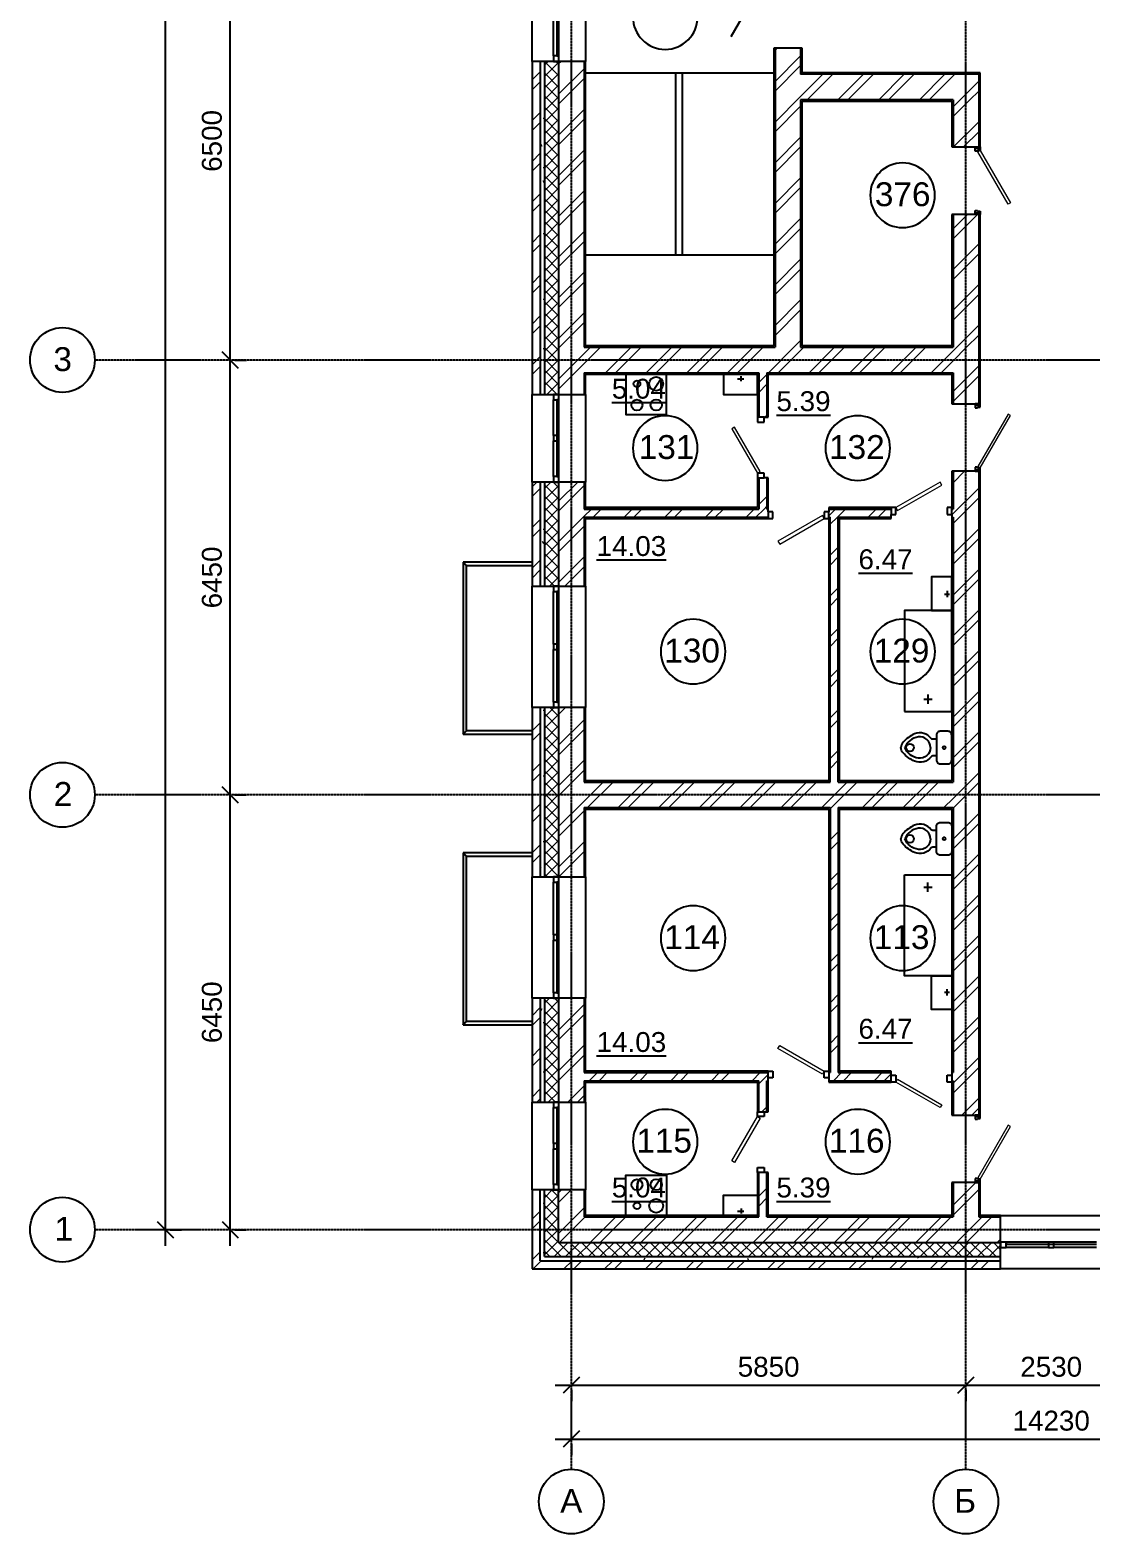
# Model space of a CAD drawing. Header units: millimetres. Extents: x -3463 to 813393, y -106315 to 159215.
# Drawn here: x 174326 to 190056, y -1511 to 20796 of the extents above; entities that cross this region are included whole.
import ezdxf

# ---------------------------------------------------------------- set-up
doc = ezdxf.new("R2010")
doc.units = ezdxf.units.MM
doc.linetypes.add('Линия сетки', pattern=[22.225, 12.7, -3.175, 3.175, -3.175])
doc.layers.add('AXIS_', color=252, linetype='Continuous')
doc.layers.add('PLANS_', color=252, linetype='Continuous')
doc.styles.add('arial', font='arial.ttf')
doc.styles.add('Arial_1', font='arial.ttf', dxfattribs={"height": 295.05988})

# ---------------------------------------------------------------- blocks, each defined once
blk = doc.blocks.new('_Oblique')
at = {"color": 0, "linetype": 'ByBlock', "lineweight": -2}
blk.add_line((-0.5, -0.5), (0.5, 0.5), dxfattribs=at)
blk = doc.blocks.new('A$Cd9ce3b92')
at = {"layer": 'AXIS_', "linetype": 'Линия сетки'}
for p, q in [((-6829, -44949), (-6829, 40039)), ((-979, -44949), (-979, 40039)), ((14647, -28496), (-13895, -28496)), ((14647, -34946), (-13895, -34946)), ((14647, -41396), (-13895, -41396))]:
    blk.add_line(p, q, dxfattribs=at)
at = {"layer": 'AXIS_'}
for p, q in [((-12848, -41636), (-12848, 38784)), ((-11888, -28736), (-11888, -21756)), ((-11888, -35186), (-11888, -28256)), ((-11817, -28496), (-11648, -28496)), ((-11817, -28496), (-11648, -28496)), ((-11888, -41636), (-11888, -34706)), ((-11817, -34946), (-11648, -34946)), ((-11817, -34946), (-11648, -34946)), ((-12777, -41396), (-12608, -41396)), ((-11817, -41396), (-11648, -41396)), ((-7069, -43702), (-739, -43702)), ((-1219, -43702), (1791, -43702)), ((-6829, -43772), (-6829, -43942)), ((-979, -43772), (-979, -43942)), ((-979, -43772), (-979, -43942)), ((-7069, -44502), (7641, -44502)), ((-6829, -44572), (-6829, -44742))]:
    blk.add_line(p, q, dxfattribs=at)
for centre in [(-14375, -28496), (-14375, -34946), (-14375, -41396), (-6829, -45429), (-979, -45429)]:
    blk.add_circle(centre, 480, dxfattribs=at)
at = {"layer": 'PLANS_'}
for p, q in [((-7409, -24066), (-7409, -22566)), ((-7044, -22646), (-7044, -23986)), ((-7014, -23986), (-7014, -22646)), ((-6619, -22566), (-6619, -24066)), ((-7094, -23986), (-7094, -23356)), ((-7289, -24066), (-7289, -29006)), ((-7229, -24066), (-7229, -29006)), ((-7014, -23986), (-7094, -23986)), ((-7094, -23986), (-7094, -24066)), ((-7094, -24066), (-7014, -24066)), ((-7044, -23986), (-7014, -23986)), ((-7019, -24066), (-7019, -29006)), ((-7014, -24066), (-7014, -23986)), ((-6639, -24066), (-6639, -28306)), ((-3809, -23871), (-3809, -28306)), ((-3429, -23871), (-3429, -24256)), ((-6629, -24236), (-3829, -24236)), ((-5279, -26936), (-5279, -24236)), ((-5179, -26936), (-5179, -24236)), ((-789, -24256), (-3429, -24256)), ((-789, -24256), (-789, -25336)), ((-3429, -24636), (-3429, -28306)), ((-1169, -24636), (-3429, -24636)), ((-1169, -24636), (-1169, -25336)), ((-839, -25336), (-769, -25336)), ((-839, -25356), (-839, -25336)), ((-839, -25396), (-839, -25356)), ((-839, -25356), (-769, -25356)), ((-769, -25356), (-839, -25356)), ((-809, -25396), (-839, -25396)), ((-809, -25386), (-809, -25396)), ((-769, -25386), (-809, -25386)), ((-769, -25336), (-769, -25356)), ((-769, -25356), (-769, -25386)), ((-839, -26276), (-809, -26276)), ((-839, -26316), (-839, -26276)), ((-769, -26316), (-839, -26316)), ((-839, -26336), (-839, -26316)), ((-839, -26316), (-769, -26316)), ((-809, -26276), (-809, -26286)), ((-809, -26286), (-769, -26286)), ((-769, -26286), (-769, -26316)), ((-769, -26316), (-769, -26336)), ((-1169, -26336), (-1169, -28306)), ((-769, -26336), (-839, -26336)), ((-789, -26336), (-789, -29146)), ((-6629, -26936), (-3829, -26936)), ((-6639, -28306), (-3809, -28306)), ((-6619, -28286), (-6619, -28306)), ((-3429, -28306), (-1169, -28306)), ((-1189, -28286), (-1169, -28286)), ((-6639, -28686), (-6639, -29006)), ((-6639, -28686), (-4051, -28686)), ((-6619, -28686), (-6619, -28706)), ((-4051, -28686), (-4051, -29346)), ((-3931, -28686), (-1169, -28686)), ((-3931, -28686), (-3931, -29346)), ((-1169, -28686), (-1169, -29146)), ((-7409, -30306), (-7409, -29006)), ((-7014, -29006), (-7094, -29006)), ((-7094, -29006), (-7094, -29086)), ((-7094, -29086), (-7014, -29086)), ((-7094, -29616), (-7094, -29086)), ((-7014, -29086), (-7044, -29086)), ((-7044, -29086), (-7044, -30226)), ((-7014, -29086), (-7014, -29006)), ((-7014, -30226), (-7014, -29086)), ((-6619, -29006), (-6619, -30306)), ((-769, -29146), (-839, -29146)), ((-839, -29146), (-839, -29166)), ((-839, -29166), (-839, -29206)), ((-769, -29166), (-839, -29166)), ((-839, -29166), (-769, -29166)), ((-839, -29206), (-809, -29206)), ((-809, -29206), (-809, -29196)), ((-809, -29196), (-769, -29196)), ((-769, -29166), (-769, -29146)), ((-769, -29196), (-769, -29166)), ((-3971, -29346), (-4071, -29346)), ((-4071, -29346), (-4071, -29416)), ((-4071, -29416), (-3971, -29416)), ((-3971, -29416), (-3971, -29346)), ((-7014, -29616), (-7094, -29616)), ((-7094, -29616), (-7094, -29696)), ((-7014, -29696), (-7014, -29616)), ((-7094, -29696), (-7014, -29696)), ((-7094, -30226), (-7094, -29696)), ((-809, -30086), (-839, -30086)), ((-839, -30086), (-839, -30126)), ((-809, -30096), (-809, -30086)), ((-769, -30096), (-809, -30096)), ((-769, -30126), (-769, -30096)), ((-7289, -30306), (-7289, -31851)), ((-7229, -30306), (-7229, -31851)), ((-7014, -30226), (-7094, -30226)), ((-7094, -30226), (-7094, -30306)), ((-7094, -30306), (-7014, -30306)), ((-7044, -30226), (-7014, -30226)), ((-7019, -30306), (-7019, -31851)), ((-7014, -30306), (-7014, -30226)), ((-6639, -30306), (-6639, -30706)), ((-4071, -30176), (-4071, -30246)), ((-3971, -30176), (-4071, -30176)), ((-4071, -30246), (-3971, -30246)), ((-4051, -30246), (-4051, -30706)), ((-3971, -30246), (-3971, -30176)), ((-3931, -30246), (-3931, -30706)), ((-1169, -30146), (-1169, -30706)), ((-839, -30126), (-769, -30126)), ((-839, -30126), (-839, -30146)), ((-769, -30126), (-839, -30126)), ((-839, -30146), (-769, -30146)), ((-789, -30146), (-789, -39696)), ((-769, -30146), (-769, -30126)), ((-6639, -30706), (-4051, -30706)), ((-6619, -30686), (-6619, -30706)), ((-3931, -30706), (-3911, -30706)), ((-3841, -30746), (-3911, -30746)), ((-3911, -30746), (-3911, -30846)), ((-3841, -30846), (-3841, -30746)), ((-3011, -30746), (-3081, -30746)), ((-3081, -30746), (-3081, -30846)), ((-3011, -30706), (-2089, -30706)), ((-3011, -30846), (-3011, -30746)), ((-2019, -30686), (-2089, -30686)), ((-2089, -30686), (-2089, -30786)), ((-2019, -30786), (-2019, -30686)), ((-1259, -30686), (-1259, -30786)), ((-1189, -30686), (-1259, -30686)), ((-1189, -30786), (-1189, -30686)), ((-1189, -30706), (-1169, -30706)), ((-6639, -30826), (-6639, -31851)), ((-6639, -30826), (-3911, -30826)), ((-6619, -30826), (-6619, -30846)), ((-3911, -30846), (-3841, -30846)), ((-3081, -30846), (-3011, -30846)), ((-3011, -30826), (-2991, -30826)), ((-2991, -34756), (-2991, -30826)), ((-2871, -30826), (-2089, -30826)), ((-2871, -34756), (-2871, -30826)), ((-2089, -30786), (-2019, -30786)), ((-1259, -30786), (-1189, -30786)), ((-1189, -30826), (-1169, -30826)), ((-1169, -30826), (-1169, -34756)), ((-7409, -31496), (-8434, -31496)), ((-8434, -31496), (-8434, -34046)), ((-8384, -31546), (-7409, -31546)), ((-8384, -33996), (-8384, -31546)), ((-7409, -33651), (-7409, -31851)), ((-7014, -31851), (-7094, -31851)), ((-7094, -31851), (-7094, -31931)), ((-7014, -31931), (-7014, -31851)), ((-6619, -31851), (-6619, -33651)), ((-7094, -31931), (-7014, -31931)), ((-7094, -32711), (-7094, -31931)), ((-7014, -31931), (-7044, -31931)), ((-7044, -31931), (-7044, -33571)), ((-7014, -33571), (-7014, -31931)), ((-7014, -32711), (-7094, -32711)), ((-7094, -32711), (-7094, -32791)), ((-7014, -32791), (-7014, -32711)), ((-7094, -32791), (-7014, -32791)), ((-7094, -33571), (-7094, -32791)), ((-7289, -33651), (-7289, -36161)), ((-7229, -33651), (-7229, -36161)), ((-7014, -33571), (-7094, -33571)), ((-7094, -33571), (-7094, -33651)), ((-7094, -33651), (-7014, -33651)), ((-7044, -33571), (-7014, -33571)), ((-7019, -33651), (-7019, -36161)), ((-7014, -33651), (-7014, -33571)), ((-6639, -33651), (-6639, -34756)), ((-8434, -34046), (-7409, -34046)), ((-7409, -33996), (-8384, -33996)), ((-6639, -34756), (-2991, -34756)), ((-6619, -34736), (-6619, -34756)), ((-2871, -34756), (-1169, -34756)), ((-6639, -35136), (-6639, -36161)), ((-6639, -35136), (-2991, -35136)), ((-6619, -35136), (-6619, -35156)), ((-2991, -35136), (-2991, -39066)), ((-2871, -35136), (-1169, -35136)), ((-2871, -35136), (-2871, -39066)), ((-1169, -35136), (-1169, -39066)), ((-7409, -35806), (-8434, -35806)), ((-8434, -35806), (-8434, -38356)), ((-8384, -35856), (-7409, -35856)), ((-8384, -38306), (-8384, -35856)), ((-7409, -37961), (-7409, -36161)), ((-7014, -36161), (-7094, -36161)), ((-7094, -36161), (-7094, -36241)), ((-7094, -36241), (-7014, -36241)), ((-7094, -37021), (-7094, -36241)), ((-7014, -36241), (-7044, -36241)), ((-7044, -36241), (-7044, -37881)), ((-7014, -36241), (-7014, -36161)), ((-7014, -37881), (-7014, -36241)), ((-6619, -36161), (-6619, -37961)), ((-7014, -37021), (-7094, -37021)), ((-7094, -37021), (-7094, -37101)), ((-7014, -37101), (-7014, -37021)), ((-7094, -37101), (-7014, -37101)), ((-7094, -37881), (-7094, -37101)), ((-7014, -37881), (-7094, -37881)), ((-7094, -37881), (-7094, -37961)), ((-7044, -37881), (-7014, -37881)), ((-7014, -37961), (-7014, -37881)), ((-7289, -37961), (-7289, -39506)), ((-7229, -37961), (-7229, -39506)), ((-7094, -37961), (-7014, -37961)), ((-7019, -37961), (-7019, -39506)), ((-6639, -37961), (-6639, -39066)), ((-8434, -38356), (-7409, -38356)), ((-7409, -38306), (-8384, -38306)), ((-6639, -39066), (-3911, -39066)), ((-6639, -39186), (-6639, -39506)), ((-6639, -39186), (-4051, -39186)), ((-6619, -39046), (-6619, -39066)), ((-6619, -39186), (-6619, -39206)), ((-4051, -39646), (-4051, -39186)), ((-3931, -39186), (-3911, -39186)), ((-3931, -39646), (-3931, -39186)), ((-3911, -39046), (-3841, -39046)), ((-3911, -39146), (-3911, -39046)), ((-3841, -39146), (-3911, -39146)), ((-3841, -39046), (-3841, -39146)), ((-3081, -39146), (-3081, -39046)), ((-3081, -39046), (-3011, -39046)), ((-3011, -39146), (-3081, -39146)), ((-3011, -39046), (-3011, -39146)), ((-3011, -39066), (-2991, -39066)), ((-3011, -39186), (-2089, -39186)), ((-2871, -39066), (-2089, -39066)), ((-2089, -39106), (-2019, -39106)), ((-2089, -39206), (-2089, -39106)), ((-2019, -39206), (-2089, -39206)), ((-2019, -39106), (-2019, -39206)), ((-1259, -39106), (-1189, -39106)), ((-1259, -39206), (-1259, -39106)), ((-1189, -39206), (-1259, -39206)), ((-1189, -39066), (-1169, -39066)), ((-1189, -39106), (-1189, -39206)), ((-1189, -39186), (-1169, -39186)), ((-1169, -39186), (-1169, -39696)), ((-7409, -40806), (-7409, -39506)), ((-7014, -39506), (-7094, -39506)), ((-7094, -39506), (-7094, -39586)), ((-7094, -39586), (-7014, -39586)), ((-7094, -40116), (-7094, -39586)), ((-7014, -39586), (-7044, -39586)), ((-7044, -39586), (-7044, -40726)), ((-7014, -39586), (-7014, -39506)), ((-7014, -40726), (-7014, -39586)), ((-6619, -39506), (-6619, -40806)), ((-4071, -39646), (-3971, -39646)), ((-4071, -39716), (-4071, -39646)), ((-3971, -39646), (-3971, -39716)), ((-769, -39696), (-839, -39696)), ((-839, -39696), (-839, -39716)), ((-769, -39716), (-769, -39696)), ((-3971, -39716), (-4071, -39716)), ((-839, -39716), (-839, -39756)), ((-769, -39716), (-839, -39716)), ((-839, -39716), (-769, -39716)), ((-839, -39756), (-809, -39756)), ((-809, -39756), (-809, -39746)), ((-809, -39746), (-769, -39746)), ((-769, -39746), (-769, -39716)), ((-7014, -40116), (-7094, -40116)), ((-7094, -40116), (-7094, -40196)), ((-7014, -40196), (-7014, -40116)), ((-7094, -40196), (-7014, -40196)), ((-7094, -40726), (-7094, -40196)), ((-4071, -40546), (-4071, -40476)), ((-4071, -40476), (-3971, -40476)), ((-3971, -40546), (-4071, -40546)), ((-4051, -41206), (-4051, -40546)), ((-3971, -40476), (-3971, -40546)), ((-3931, -41206), (-3931, -40546)), ((-7289, -41856), (-7289, -40806)), ((-7229, -41796), (-7229, -40806)), ((-7014, -40726), (-7094, -40726)), ((-7094, -40726), (-7094, -40806)), ((-7094, -40806), (-7014, -40806)), ((-7044, -40726), (-7014, -40726)), ((-7019, -41586), (-7019, -40806)), ((-7014, -40806), (-7014, -40726)), ((-6639, -40806), (-6639, -41206)), ((-1169, -40696), (-1169, -41206)), ((-809, -40636), (-839, -40636)), ((-839, -40636), (-839, -40676)), ((-839, -40676), (-769, -40676)), ((-839, -40676), (-839, -40696)), ((-769, -40676), (-839, -40676)), ((-839, -40696), (-769, -40696)), ((-809, -40646), (-809, -40636)), ((-769, -40646), (-809, -40646)), ((-789, -40696), (-789, -41206)), ((-769, -40676), (-769, -40646)), ((-769, -40696), (-769, -40676)), ((-6639, -41206), (-4051, -41206)), ((-4071, -41186), (-4051, -41186)), ((-3931, -41186), (-3911, -41186)), ((-3931, -41206), (-1169, -41206)), ((-1189, -41186), (-1169, -41186)), ((-789, -41186), (-769, -41186)), ((-789, -41206), (-464, -41206)), ((-464, -41186), (1036, -41186)), ((-7019, -41586), (-464, -41586)), ((-384, -41581), (-464, -41581)), ((-464, -41581), (-464, -41661)), ((-464, -41661), (-384, -41661)), ((956, -41581), (-384, -41581)), ((-384, -41581), (-384, -41611)), ((-384, -41661), (-384, -41581)), ((-384, -41611), (956, -41611)), ((246, -41661), (-384, -41661)), ((326, -41581), (246, -41581)), ((246, -41581), (246, -41661)), ((246, -41661), (326, -41661)), ((326, -41661), (326, -41581)), ((956, -41661), (326, -41661)), ((-7289, -41856), (-464, -41856)), ((-7229, -41796), (-464, -41796)), ((1036, -41976), (-464, -41976))]:
    blk.add_line(p, q, dxfattribs=at)
at = {"layer": 'PLANS_', "lineweight": -3}
for p, q in [((-4459, -23697), (-3809, -22571)), ((-4363, -28773), (-4270, -28773)), ((-4313, -28811), (-4313, -28738)), ((-5571, -28850), (-5571, -28850)), ((-1294, -31970), (-1220, -31970)), ((-1256, -31920), (-1256, -32013)), ((-1542, -33456), (-1542, -33597)), ((-1602, -33527), (-1481, -33527)), ((-1602, -36316), (-1481, -36316)), ((-1542, -36387), (-1542, -36245)), ((-1294, -37873), (-1220, -37873)), ((-1256, -37923), (-1256, -37830)), ((-5571, -41043), (-5571, -41043)), ((-4363, -41119), (-4270, -41119)), ((-4313, -41082), (-4313, -41155))]:
    blk.add_line(p, q, dxfattribs=at)
at = {"layer": 'PLANS_', "lineweight": 25}
for p, q in [((-6619, -24066), (-7409, -24066)), ((-7409, -24066), (-7409, -29006)), ((-6619, -28286), (-6619, -24066)), ((-3409, -23871), (-3829, -23871)), ((-3829, -23871), (-3829, -28286)), ((-3409, -24236), (-3409, -23871)), ((-769, -24236), (-3409, -24236)), ((-769, -25336), (-769, -24236)), ((-3409, -28286), (-3409, -24656)), ((-3409, -24656), (-1189, -24656)), ((-1189, -24656), (-1189, -25336)), ((-1189, -25336), (-839, -25336)), ((-839, -26336), (-1189, -26336)), ((-1189, -26336), (-1189, -28286)), ((-769, -29146), (-769, -26336)), ((-3829, -28286), (-6619, -28286)), ((-1189, -28286), (-3409, -28286)), ((-6619, -29006), (-6619, -28706)), ((-6619, -28706), (-4071, -28706)), ((-4071, -28706), (-4071, -29346)), ((-3911, -28706), (-1189, -28706)), ((-3911, -29346), (-3911, -28706)), ((-1189, -28706), (-1189, -29146)), ((-7409, -29006), (-6619, -29006)), ((-1189, -29146), (-839, -29146)), ((-3971, -29346), (-3911, -29346)), ((-6619, -30306), (-7409, -30306)), ((-7409, -30306), (-7409, -31851)), ((-6619, -30686), (-6619, -30306)), ((-4071, -30246), (-4071, -30686)), ((-3911, -30246), (-3971, -30246)), ((-3911, -30746), (-3911, -30246)), ((-839, -30146), (-1189, -30146)), ((-1189, -30146), (-1189, -30686)), ((-769, -39696), (-769, -30146)), ((-4071, -30686), (-6619, -30686)), ((-2089, -30686), (-3011, -30686)), ((-3011, -30686), (-3011, -30746)), ((-6619, -31851), (-6619, -30846)), ((-6619, -30846), (-3911, -30846)), ((-3011, -30846), (-3011, -34736)), ((-2851, -30846), (-2089, -30846)), ((-2851, -34736), (-2851, -30846)), ((-2089, -30846), (-2089, -30786)), ((-1189, -30786), (-1189, -34736)), ((-7409, -31851), (-6619, -31851)), ((-6619, -33651), (-7409, -33651)), ((-7409, -33651), (-7409, -36161)), ((-6619, -34736), (-6619, -33651)), ((-3011, -34736), (-6619, -34736)), ((-1189, -34736), (-2851, -34736)), ((-6619, -36161), (-6619, -35156)), ((-6619, -35156), (-3011, -35156)), ((-3011, -35156), (-3011, -39046)), ((-2851, -35156), (-1189, -35156)), ((-2851, -39046), (-2851, -35156)), ((-1189, -35156), (-1189, -39106)), ((-7409, -36161), (-6619, -36161)), ((-6619, -37961), (-7409, -37961)), ((-7409, -37961), (-7409, -39506)), ((-6619, -39046), (-6619, -37961)), ((-3911, -39046), (-6619, -39046)), ((-6619, -39506), (-6619, -39206)), ((-6619, -39206), (-4071, -39206)), ((-4071, -39206), (-4071, -39646)), ((-3911, -39646), (-3911, -39146)), ((-3011, -39146), (-3011, -39206)), ((-3011, -39206), (-2089, -39206)), ((-2089, -39046), (-2851, -39046)), ((-2089, -39106), (-2089, -39046)), ((-1189, -39206), (-1189, -39696)), ((-7409, -39506), (-6619, -39506)), ((-3971, -39646), (-3911, -39646)), ((-1189, -39696), (-839, -39696)), ((-4071, -40546), (-4071, -41186)), ((-3911, -40546), (-3971, -40546)), ((-3911, -41186), (-3911, -40546)), ((-7409, -40806), (-7409, -41976)), ((-6619, -40806), (-7409, -40806)), ((-6619, -41186), (-6619, -40806)), ((-839, -40696), (-1189, -40696)), ((-1189, -40696), (-1189, -41186)), ((-769, -41186), (-769, -40696)), ((-4071, -41186), (-6619, -41186)), ((-1189, -41186), (-3911, -41186)), ((-464, -41186), (-769, -41186)), ((-464, -41976), (-464, -41186)), ((-7409, -41976), (-464, -41976))]:
    blk.add_line(p, q, dxfattribs=at)
at = {"layer": 'PLANS_', "linetype": 'Continuous', "lineweight": 9}
for p, q in [((-7229, -24121), (-7174, -24066)), ((-7019, -24277), (-7229, -24067)), ((-7229, -24291), (-7019, -24081)), ((-7019, -24108), (-7060, -24066)), ((-7019, -24098), (-6987, -24066)), ((-3809, -23906), (-3775, -23871)), ((-3809, -24363), (-3429, -23983)), ((-7409, -24342), (-7289, -24222)), ((-7019, -24447), (-7229, -24237)), ((-7229, -24461), (-7019, -24251)), ((-7019, -24555), (-6639, -24175)), ((-3809, -24509), (-3429, -24129)), ((-3429, -24586), (-3099, -24256)), ((-3333, -24636), (-2953, -24256)), ((-2876, -24636), (-2496, -24256)), ((-2729, -24636), (-2349, -24256)), ((-2272, -24636), (-1892, -24256)), ((-2126, -24636), (-1746, -24256)), ((-1669, -24636), (-1289, -24256)), ((-1522, -24636), (-1142, -24256)), ((-7409, -24488), (-7289, -24368)), ((-7019, -24617), (-7229, -24407)), ((-7229, -24630), (-7019, -24420)), ((-7019, -24702), (-6639, -24322)), ((-1065, -24636), (-789, -24360)), ((-919, -24636), (-789, -24506)), ((-7019, -24786), (-7229, -24576)), ((-7229, -24800), (-7019, -24590)), ((-7019, -24956), (-7229, -24746)), ((-7229, -24970), (-7019, -24760)), ((-3809, -24966), (-3429, -24586)), ((-3809, -25112), (-3429, -24732)), ((-1169, -24740), (-1065, -24636)), ((-1169, -24886), (-919, -24636)), ((-7409, -24945), (-7289, -24825)), ((-7409, -25092), (-7289, -24972)), ((-7245, -24911), (-7229, -24911)), ((-7019, -25126), (-7229, -24916)), ((-7229, -25139), (-7019, -24929)), ((-7019, -25159), (-6639, -24779)), ((-7019, -25305), (-6639, -24925)), ((-1162, -25336), (-789, -24964)), ((-7019, -25296), (-7229, -25086)), ((-7229, -25309), (-7019, -25099)), ((-3809, -25570), (-3429, -25190)), ((-1016, -25336), (-789, -25110)), ((-7409, -25549), (-7289, -25429)), ((-7262, -25328), (-7282, -25293)), ((-7019, -25465), (-7229, -25255)), ((-7229, -25479), (-7019, -25269)), ((-7019, -25635), (-7229, -25425)), ((-7019, -25762), (-6639, -25382)), ((-3809, -25716), (-3429, -25336)), ((-7409, -25695), (-7289, -25575)), ((-7245, -25642), (-7229, -25642)), ((-7229, -25648), (-7019, -25438)), ((-7019, -25805), (-7229, -25595)), ((-7229, -25818), (-7019, -25608)), ((-7019, -25909), (-6639, -25529)), ((-7229, -25872), (-7249, -25837)), ((-7019, -25974), (-7229, -25764)), ((-7229, -25988), (-7019, -25778)), ((-3809, -26173), (-3429, -25793)), ((-7409, -26152), (-7289, -26032)), ((-7019, -26144), (-7229, -25934)), ((-7229, -26158), (-7019, -25948)), ((-7019, -26366), (-6639, -25986)), ((-3809, -26319), (-3429, -25939)), ((-7409, -26299), (-7289, -26179)), ((-7019, -26314), (-7229, -26104)), ((-7229, -26327), (-7019, -26117)), ((-7019, -26483), (-7229, -26273)), ((-7229, -26497), (-7019, -26287)), ((-7019, -26512), (-6639, -26132)), ((-7229, -26355), (-7233, -26362)), ((-7019, -26653), (-7229, -26443)), ((-7229, -26667), (-7019, -26457)), ((-3809, -26777), (-3429, -26397)), ((-3809, -26923), (-3429, -26543)), ((-1169, -26550), (-955, -26336)), ((-1169, -26697), (-809, -26336)), ((-7409, -26756), (-7289, -26636)), ((-7245, -26617), (-7229, -26617)), ((-7019, -26823), (-7229, -26613)), ((-7229, -26836), (-7019, -26626)), ((-7019, -26969), (-6639, -26589)), ((-7019, -27116), (-6639, -26736)), ((-7409, -26902), (-7289, -26782)), ((-7019, -26993), (-7229, -26783)), ((-7229, -27006), (-7019, -26796)), ((-7019, -27162), (-7229, -26952)), ((-7229, -27176), (-7019, -26966)), ((-6619, -26928), (-6639, -26894)), ((-1169, -27154), (-789, -26774)), ((-1169, -27300), (-789, -26920)), ((-7019, -27332), (-7229, -27122)), ((-7229, -27346), (-7019, -27136)), ((-7019, -27573), (-6639, -27193)), ((-3809, -27380), (-3429, -27000)), ((-3809, -27526), (-3429, -27146)), ((-7409, -27359), (-7289, -27239)), ((-7409, -27506), (-7289, -27386)), ((-7019, -27502), (-7229, -27292)), ((-7229, -27515), (-7019, -27305)), ((-7019, -27719), (-6639, -27339)), ((-1169, -27757), (-789, -27377)), ((-7245, -27593), (-7229, -27593)), ((-7019, -27671), (-7229, -27461)), ((-7229, -27685), (-7019, -27475)), ((-7019, -27841), (-7229, -27631)), ((-7229, -27855), (-7019, -27645)), ((-3809, -27984), (-3429, -27604)), ((-1169, -27904), (-789, -27524)), ((-7409, -27963), (-7289, -27843)), ((-7019, -28011), (-7229, -27801)), ((-7229, -28024), (-7019, -27814)), ((-7019, -28176), (-6639, -27796)), ((-3809, -28130), (-3429, -27750)), ((-7409, -28109), (-7289, -27989)), ((-7019, -28181), (-7229, -27971)), ((-7229, -28194), (-7019, -27984)), ((-7019, -28322), (-6639, -27942)), ((-1114, -28306), (-789, -27981)), ((-7245, -28324), (-7229, -28324)), ((-7019, -28350), (-7229, -28140)), ((-7229, -28364), (-7019, -28154)), ((-7019, -28520), (-7229, -28310)), ((-7229, -28533), (-7019, -28323)), ((-6639, -28400), (-6546, -28306)), ((-6639, -28546), (-6399, -28306)), ((-6322, -28686), (-5942, -28306)), ((-6176, -28686), (-5796, -28306)), ((-5719, -28686), (-5339, -28306)), ((-5572, -28686), (-5192, -28306)), ((-5115, -28686), (-4735, -28306)), ((-4969, -28686), (-4589, -28306)), ((-4512, -28686), (-4132, -28306)), ((-4366, -28686), (-3986, -28306)), ((-3908, -28686), (-3528, -28306)), ((-3762, -28686), (-3382, -28306)), ((-3528, -28306), (-3429, -28207)), ((-3305, -28686), (-2925, -28306)), ((-3159, -28686), (-2779, -28306)), ((-2701, -28686), (-2321, -28306)), ((-2555, -28686), (-2175, -28306)), ((-2098, -28686), (-1718, -28306)), ((-1952, -28686), (-1572, -28306)), ((-1169, -28361), (-1114, -28306)), ((-1169, -28507), (-968, -28306)), ((-968, -28306), (-789, -28127)), ((-7409, -28566), (-7289, -28446)), ((-7019, -28690), (-7229, -28480)), ((-7229, -28703), (-7019, -28493)), ((-7019, -28780), (-6639, -28400)), ((-7019, -28926), (-6639, -28546)), ((-1494, -28686), (-1169, -28361)), ((-1348, -28686), (-1169, -28507)), ((-7409, -28712), (-7289, -28592)), ((-7019, -28859), (-7229, -28649)), ((-7229, -28873), (-7019, -28663)), ((-4051, -28830), (-3931, -28710)), ((-1169, -28964), (-789, -28584)), ((-1169, -29111), (-789, -28731)), ((-7041, -29006), (-7229, -28819)), ((-7211, -29006), (-7229, -28989)), ((-7193, -29006), (-7019, -28833)), ((-4051, -28976), (-3931, -28856)), ((-7023, -29006), (-7019, -29002)), ((-6642, -29006), (-6639, -29003)), ((-3965, -29346), (-3931, -29313)), ((-7409, -30377), (-7339, -30306)), ((-7229, -30400), (-7135, -30306)), ((-7019, -30387), (-7099, -30306)), ((-7019, -30590), (-6735, -30306)), ((-1169, -30171), (-1144, -30146)), ((-1169, -30318), (-998, -30146)), ((-7409, -30523), (-7289, -30403)), ((-7019, -30556), (-7229, -30346)), ((-7229, -30570), (-7019, -30360)), ((-7019, -30726), (-7229, -30516)), ((-7229, -30740), (-7019, -30530)), ((-7019, -30736), (-6639, -30356)), ((-4051, -30640), (-3931, -30520)), ((-1169, -30775), (-789, -30395)), ((-1169, -30921), (-789, -30541)), ((-7019, -30896), (-7229, -30686)), ((-7229, -30909), (-7019, -30699)), ((-6639, -30814), (-6532, -30706)), ((-6506, -30826), (-6386, -30706)), ((-6048, -30826), (-5928, -30706)), ((-5902, -30826), (-5782, -30706)), ((-5445, -30826), (-5325, -30706)), ((-5299, -30826), (-5179, -30706)), ((-4841, -30826), (-4721, -30706)), ((-4695, -30826), (-4575, -30706)), ((-4238, -30826), (-4118, -30706)), ((-4092, -30826), (-3972, -30706)), ((-3972, -30706), (-3931, -30666)), ((-3011, -30807), (-2911, -30706)), ((-2885, -30826), (-2765, -30706)), ((-2427, -30826), (-2307, -30706)), ((-2281, -30826), (-2161, -30706)), ((-1189, -30795), (-1169, -30775)), ((-7409, -30980), (-7289, -30860)), ((-7409, -31126), (-7289, -31006)), ((-7245, -31007), (-7229, -31007)), ((-7019, -31066), (-7229, -30856)), ((-7229, -31079), (-7019, -30869)), ((-7019, -31194), (-6639, -30814)), ((-7019, -31340), (-6639, -30960)), ((-6619, -30830), (-6621, -30826)), ((-2991, -30933), (-2885, -30826)), ((-1169, -31378), (-789, -30998)), ((-7235, -31225), (-7256, -31190)), ((-7019, -31235), (-7229, -31025)), ((-7229, -31249), (-7019, -31039)), ((-7019, -31405), (-7229, -31195)), ((-7229, -31418), (-7019, -31208)), ((-6629, -31169), (-6639, -31185)), ((-1169, -31525), (-789, -31145)), ((-7019, -31575), (-7229, -31365)), ((-7229, -31588), (-7019, -31378)), ((-7019, -31797), (-6639, -31417)), ((-2991, -31390), (-2871, -31270)), ((-2991, -31537), (-2871, -31417)), ((-7409, -31584), (-7289, -31464)), ((-7409, -31730), (-7289, -31610)), ((-7019, -31744), (-7229, -31534)), ((-7229, -31758), (-7019, -31548)), ((-6927, -31851), (-6639, -31563)), ((-1169, -31982), (-789, -31602)), ((-7081, -31851), (-7229, -31704)), ((-7153, -31851), (-7019, -31718)), ((-2991, -31994), (-2871, -31874)), ((-1169, -32128), (-789, -31748)), ((-2991, -32140), (-2871, -32020)), ((-1169, -32585), (-789, -32205)), ((-2991, -32597), (-2871, -32477)), ((-1169, -32732), (-789, -32352)), ((-2991, -32744), (-2871, -32624)), ((-1169, -33189), (-789, -32809)), ((-1169, -33335), (-789, -32955)), ((-2991, -33201), (-2871, -33081)), ((-2991, -33347), (-2871, -33227)), ((-1169, -33792), (-789, -33412)), ((-7229, -33794), (-7086, -33651)), ((-7019, -33781), (-7148, -33651)), ((-7019, -33754), (-6917, -33651)), ((-1169, -33938), (-789, -33558)), ((-7409, -33997), (-7289, -33877)), ((-7245, -33689), (-7229, -33689)), ((-7019, -33951), (-7229, -33741)), ((-7229, -33964), (-7019, -33754)), ((-7019, -34211), (-6639, -33831)), ((-2991, -33804), (-2871, -33684)), ((-2991, -33951), (-2871, -33831)), ((-7409, -34144), (-7289, -34024)), ((-7019, -34120), (-7229, -33910)), ((-7229, -34134), (-7019, -33924)), ((-7019, -34290), (-7229, -34080)), ((-7229, -34303), (-7019, -34093)), ((-7019, -34357), (-6639, -33977)), ((-1169, -34396), (-789, -34016)), ((-7019, -34460), (-7229, -34250)), ((-7229, -34473), (-7019, -34263)), ((-2991, -34408), (-2871, -34288)), ((-1169, -34542), (-789, -34162)), ((-7409, -34601), (-7289, -34481)), ((-7019, -34629), (-7229, -34419)), ((-7229, -34643), (-7019, -34433)), ((-7019, -34814), (-6639, -34434)), ((-2991, -34554), (-2871, -34434)), ((-7409, -34747), (-7289, -34627)), ((-7245, -34664), (-7229, -34664)), ((-7019, -34799), (-7229, -34589)), ((-7229, -34813), (-7019, -34603)), ((-7019, -34969), (-7229, -34759)), ((-7229, -34982), (-7019, -34772)), ((-7019, -34961), (-6639, -34581)), ((-6639, -35038), (-6357, -34756)), ((-6591, -35136), (-6211, -34756)), ((-6134, -35136), (-5754, -34756)), ((-5988, -35136), (-5608, -34756)), ((-5531, -35136), (-5151, -34756)), ((-5384, -35136), (-5004, -34756)), ((-4927, -35136), (-4547, -34756)), ((-4781, -35136), (-4401, -34756)), ((-4324, -35136), (-3944, -34756)), ((-4177, -35136), (-3797, -34756)), ((-3720, -35136), (-3340, -34756)), ((-3574, -35136), (-3194, -34756)), ((-3117, -35136), (-2737, -34756)), ((-2970, -35136), (-2590, -34756)), ((-2513, -35136), (-2133, -34756)), ((-2367, -35136), (-1987, -34756)), ((-1910, -35136), (-1530, -34756)), ((-1763, -35136), (-1383, -34756)), ((-1169, -34999), (-789, -34619)), ((-1169, -35145), (-789, -34765)), ((-7019, -35138), (-7229, -34928)), ((-7229, -35152), (-7019, -34942)), ((-1306, -35136), (-1169, -34999)), ((-7409, -35204), (-7289, -35084)), ((-7409, -35351), (-7289, -35231)), ((-7019, -35308), (-7229, -35098)), ((-7229, -35322), (-7019, -35112)), ((-7019, -35418), (-6639, -35038)), ((-7019, -35564), (-6639, -35184)), ((-2991, -35157), (-2970, -35136)), ((-1169, -35603), (-789, -35223)), ((-7019, -35478), (-7229, -35268)), ((-7229, -35491), (-7019, -35281)), ((-7019, -35648), (-7229, -35438)), ((-7229, -35661), (-7019, -35451)), ((-1169, -35749), (-789, -35369)), ((-7409, -35808), (-7289, -35688)), ((-7245, -35640), (-7229, -35640)), ((-7019, -35817), (-7229, -35607)), ((-7229, -35831), (-7019, -35621)), ((-7019, -36021), (-6639, -35641)), ((-2991, -35615), (-2871, -35495)), ((-2991, -35761), (-2871, -35641)), ((-7409, -35954), (-7289, -35834)), ((-7019, -35987), (-7229, -35777)), ((-7229, -36001), (-7019, -35791)), ((-7013, -36161), (-6639, -35788)), ((-1169, -36206), (-789, -35826)), ((-7275, -36034), (-7289, -36010)), ((-7019, -36157), (-7229, -35947)), ((-7184, -36161), (-7229, -36116)), ((-7220, -36161), (-7019, -35960)), ((-7050, -36161), (-7019, -36130)), ((-2991, -36218), (-2871, -36098)), ((-1169, -36352), (-789, -35972)), ((-2991, -36364), (-2871, -36244)), ((-1169, -36810), (-789, -36430)), ((-1169, -36956), (-789, -36576)), ((-2991, -36822), (-2871, -36702)), ((-2991, -36968), (-2871, -36848)), ((-1169, -37413), (-789, -37033)), ((-1169, -37559), (-789, -37179)), ((-2991, -37425), (-2871, -37305)), ((-2991, -37571), (-2871, -37451)), ((-1169, -38016), (-789, -37636)), ((-2991, -38029), (-2871, -37909)), ((-1169, -38163), (-789, -37783)), ((-7409, -38222), (-7289, -38102)), ((-7265, -38122), (-7285, -38157)), ((-7229, -38037), (-7153, -37961)), ((-7019, -38193), (-7229, -37983)), ((-7229, -38207), (-7019, -37997)), ((-7019, -38023), (-7081, -37961)), ((-7019, -37978), (-7002, -37961)), ((-7019, -38435), (-6639, -38055)), ((-6619, -38145), (-6620, -38144)), ((-2991, -38175), (-2871, -38055)), ((-7409, -38368), (-7289, -38248)), ((-7245, -38322), (-7229, -38322)), ((-7019, -38363), (-7229, -38153)), ((-7229, -38376), (-7019, -38166)), ((-7019, -38533), (-7229, -38323)), ((-7229, -38546), (-7019, -38336)), ((-7019, -38582), (-6639, -38202)), ((-1169, -38620), (-789, -38240)), ((-7019, -38702), (-7229, -38492)), ((-7229, -38716), (-7019, -38506)), ((-6632, -38488), (-6639, -38500)), ((-2991, -38632), (-2871, -38512)), ((-1169, -38766), (-789, -38386)), ((-7409, -38825), (-7289, -38705)), ((-7019, -38872), (-7229, -38662)), ((-7229, -38886), (-7019, -38676)), ((-7019, -39039), (-6639, -38659)), ((-7019, -39185), (-6639, -38805)), ((-2991, -38778), (-2871, -38658)), ((-7409, -38972), (-7289, -38852)), ((-7019, -39042), (-7229, -38832)), ((-7229, -39055), (-7019, -38845)), ((-7019, -39211), (-7229, -39001)), ((-7229, -39225), (-7019, -39015)), ((-1169, -39223), (-789, -38843)), ((-1169, -39370), (-789, -38990)), ((-7245, -39053), (-7229, -39053)), ((-7019, -39381), (-7229, -39171)), ((-7229, -39395), (-7019, -39185)), ((-6563, -39186), (-6443, -39066)), ((-6417, -39186), (-6297, -39066)), ((-5960, -39186), (-5840, -39066)), ((-5813, -39186), (-5693, -39066)), ((-5356, -39186), (-5236, -39066)), ((-5210, -39186), (-5090, -39066)), ((-4753, -39186), (-4633, -39066)), ((-4606, -39186), (-4486, -39066)), ((-4149, -39186), (-4029, -39066)), ((-4051, -39235), (-4003, -39186)), ((-4003, -39186), (-3911, -39095)), ((-2942, -39186), (-2822, -39066)), ((-2796, -39186), (-2676, -39066)), ((-2339, -39186), (-2219, -39066)), ((-2193, -39186), (-2089, -39083)), ((-7409, -39429), (-7289, -39309)), ((-7340, -39506), (-7289, -39455)), ((-7063, -39506), (-7229, -39341)), ((-7171, -39506), (-7019, -39354)), ((-6883, -39506), (-6639, -39262)), ((-6737, -39506), (-6639, -39408)), ((-1038, -39696), (-789, -39447)), ((-4006, -39646), (-3931, -39572)), ((-892, -39696), (-789, -39593)), ((-7229, -40922), (-7113, -40806)), ((-7019, -40908), (-7121, -40806)), ((-7019, -40849), (-6976, -40806)), ((-7019, -40995), (-6830, -40806)), ((-4051, -40899), (-3931, -40779)), ((-1169, -41034), (-831, -40696)), ((-1169, -41180), (-789, -40800)), ((-7245, -41004), (-7229, -41004)), ((-7019, -41078), (-7229, -40868)), ((-7229, -41092), (-7019, -40882)), ((-7019, -41248), (-7229, -41038)), ((-4051, -41045), (-3931, -40925)), ((-7409, -41239), (-7289, -41119)), ((-7409, -41385), (-7289, -41265)), ((-7229, -41261), (-7019, -41051)), ((-7019, -41418), (-7229, -41208)), ((-7229, -41431), (-7019, -41221)), ((-7019, -41453), (-6773, -41206)), ((-7006, -41586), (-6626, -41206)), ((-6773, -41206), (-6639, -41073)), ((-6549, -41586), (-6169, -41206)), ((-6403, -41586), (-6023, -41206)), ((-5946, -41586), (-5566, -41206)), ((-5800, -41586), (-5420, -41206)), ((-5342, -41586), (-4962, -41206)), ((-5196, -41586), (-4816, -41206)), ((-4739, -41586), (-4359, -41206)), ((-4593, -41586), (-4213, -41206)), ((-4570, -41206), (-4580, -41190)), ((-4135, -41586), (-3755, -41206)), ((-3989, -41586), (-3609, -41206)), ((-3532, -41586), (-3152, -41206)), ((-3386, -41586), (-3006, -41206)), ((-2928, -41586), (-2548, -41206)), ((-2782, -41586), (-2402, -41206)), ((-2325, -41586), (-1945, -41206)), ((-2179, -41586), (-1799, -41206)), ((-1995, -41186), (-2006, -41205)), ((-1721, -41586), (-1341, -41206)), ((-1575, -41586), (-1195, -41206)), ((-1191, -41206), (-1192, -41205)), ((-1118, -41586), (-738, -41206)), ((-972, -41586), (-592, -41206)), ((-7281, -41388), (-7289, -41374)), ((-7020, -41586), (-7229, -41377)), ((-7215, -41586), (-7019, -41391)), ((-7189, -41586), (-7229, -41547)), ((-7229, -41601), (-7215, -41586)), ((-7229, -41771), (-7045, -41586)), ((-6979, -41796), (-7189, -41586)), ((-7085, -41796), (-6875, -41586)), ((-7045, -41586), (-7019, -41561)), ((-6810, -41796), (-7020, -41586)), ((-6915, -41796), (-6705, -41586)), ((-6640, -41796), (-6850, -41586)), ((-6746, -41796), (-6536, -41586)), ((-6470, -41796), (-6680, -41586)), ((-6576, -41796), (-6366, -41586)), ((-6301, -41796), (-6511, -41586)), ((-6406, -41796), (-6196, -41586)), ((-6131, -41796), (-6341, -41586)), ((-6237, -41796), (-6027, -41586)), ((-5961, -41796), (-6171, -41586)), ((-6067, -41796), (-5857, -41586)), ((-5791, -41796), (-6001, -41586)), ((-5897, -41796), (-5687, -41586)), ((-5622, -41796), (-5832, -41586)), ((-5727, -41796), (-5517, -41586)), ((-5452, -41796), (-5662, -41586)), ((-5558, -41796), (-5348, -41586)), ((-5282, -41796), (-5492, -41586)), ((-5388, -41796), (-5178, -41586)), ((-5113, -41796), (-5323, -41586)), ((-5218, -41796), (-5008, -41586)), ((-4943, -41796), (-5153, -41586)), ((-5049, -41796), (-4839, -41586)), ((-4773, -41796), (-4983, -41586)), ((-4879, -41796), (-4669, -41586)), ((-4604, -41796), (-4814, -41586)), ((-4709, -41796), (-4499, -41586)), ((-4434, -41796), (-4644, -41586)), ((-4540, -41796), (-4330, -41586)), ((-4264, -41796), (-4474, -41586)), ((-4370, -41796), (-4160, -41586)), ((-4094, -41796), (-4304, -41586)), ((-4200, -41796), (-3990, -41586)), ((-3925, -41796), (-4135, -41586)), ((-4030, -41796), (-3820, -41586)), ((-3755, -41796), (-3965, -41586)), ((-3861, -41796), (-3651, -41586)), ((-3585, -41796), (-3795, -41586)), ((-3691, -41796), (-3481, -41586)), ((-3416, -41796), (-3626, -41586)), ((-3521, -41796), (-3311, -41586)), ((-3246, -41796), (-3456, -41586)), ((-3352, -41796), (-3142, -41586)), ((-3076, -41796), (-3286, -41586)), ((-3182, -41796), (-2972, -41586)), ((-2906, -41796), (-3116, -41586)), ((-3012, -41796), (-2802, -41586)), ((-2737, -41796), (-2947, -41586)), ((-2842, -41796), (-2632, -41586)), ((-2567, -41796), (-2777, -41586)), ((-2673, -41796), (-2463, -41586)), ((-2397, -41796), (-2607, -41586)), ((-2503, -41796), (-2293, -41586)), ((-2228, -41796), (-2438, -41586)), ((-2333, -41796), (-2123, -41586)), ((-2058, -41796), (-2268, -41586)), ((-2164, -41796), (-1954, -41586)), ((-1888, -41796), (-2098, -41586)), ((-1994, -41796), (-1784, -41586)), ((-1719, -41796), (-1929, -41586)), ((-1824, -41796), (-1614, -41586)), ((-1549, -41796), (-1759, -41586)), ((-1655, -41796), (-1445, -41586)), ((-1379, -41796), (-1589, -41586)), ((-1485, -41796), (-1275, -41586)), ((-1209, -41796), (-1419, -41586)), ((-1315, -41796), (-1105, -41586)), ((-1040, -41796), (-1250, -41586)), ((-1145, -41796), (-935, -41586)), ((-870, -41796), (-1080, -41586)), ((-976, -41796), (-766, -41586)), ((-700, -41796), (-910, -41586)), ((-806, -41796), (-596, -41586)), ((-531, -41796), (-741, -41586)), ((-636, -41796), (-464, -41624)), ((-464, -41693), (-571, -41586)), ((-515, -41586), (-464, -41536)), ((-7409, -41843), (-7289, -41723)), ((-7396, -41976), (-7276, -41856)), ((-7245, -41736), (-7229, -41736)), ((-7149, -41796), (-7229, -41717)), ((-6939, -41976), (-6819, -41856)), ((-6793, -41976), (-6673, -41856)), ((-6336, -41976), (-6216, -41856)), ((-6190, -41976), (-6070, -41856)), ((-5739, -41819), (-5759, -41854)), ((-5732, -41976), (-5612, -41856)), ((-5586, -41976), (-5466, -41856)), ((-5129, -41976), (-5009, -41856)), ((-5071, -41801), (-5074, -41796)), ((-4983, -41976), (-4863, -41856)), ((-4882, -41796), (-4882, -41797)), ((-4525, -41976), (-4405, -41856)), ((-4379, -41976), (-4259, -41856)), ((-4195, -41856), (-4214, -41823)), ((-3922, -41976), (-3802, -41856)), ((-3776, -41976), (-3656, -41856)), ((-3318, -41976), (-3198, -41856)), ((-3172, -41976), (-3052, -41856)), ((-2911, -41796), (-2916, -41806)), ((-2715, -41976), (-2595, -41856)), ((-2569, -41976), (-2449, -41856)), ((-2352, -41804), (-2372, -41839)), ((-2111, -41976), (-1991, -41856)), ((-1965, -41976), (-1845, -41856)), ((-1684, -41817), (-1695, -41796)), ((-1508, -41976), (-1388, -41856)), ((-1362, -41976), (-1242, -41856)), ((-905, -41976), (-785, -41856)), ((-816, -41856), (-826, -41838)), ((-758, -41976), (-638, -41856)), ((-467, -41796), (-464, -41794))]:
    blk.add_line(p, q, dxfattribs=at)
at = {"layer": 'PLANS_', "lineweight": 13}
for p, q in [((-804, -25406), (-769, -25386)), ((-354, -26186), (-804, -25406)), ((-769, -25386), (-319, -26166)), ((-319, -26166), (-354, -26186)), ((-354, -29297), (-804, -30076)), ((-769, -30096), (-319, -29317)), ((-319, -29317), (-354, -29297)), ((-4408, -29493), (-4451, -29518)), ((-4451, -29518), (-4071, -30176)), ((-4028, -30151), (-4408, -29493)), ((-804, -30076), (-769, -30096)), ((-4071, -30176), (-4028, -30151)), ((-1361, -30306), (-2019, -30686)), ((-1336, -30350), (-1361, -30306)), ((-1994, -30730), (-1336, -30350)), ((-2019, -30686), (-1994, -30730)), ((-3106, -30803), (-3765, -31183)), ((-3740, -31226), (-3081, -30846)), ((-3081, -30846), (-3106, -30803)), ((-3765, -31183), (-3740, -31226)), ((-3765, -38710), (-3740, -38666)), ((-3106, -39090), (-3765, -38710)), ((-3740, -38666), (-3081, -39046)), ((-3081, -39046), (-3106, -39090)), ((-2019, -39206), (-1994, -39163)), ((-1361, -39586), (-2019, -39206)), ((-1994, -39163), (-1336, -39543)), ((-1336, -39543), (-1361, -39586)), ((-4451, -40375), (-4071, -39716)), ((-4028, -39741), (-4408, -40400)), ((-4071, -39716), (-4028, -39741)), ((-354, -39847), (-804, -40626)), ((-769, -40646), (-319, -39867)), ((-319, -39867), (-354, -39847)), ((-4408, -40400), (-4451, -40375)), ((-804, -40626), (-769, -40646))]:
    blk.add_line(p, q, dxfattribs=at)
at = {"layer": 'PLANS_', "lineweight": -3}
for points in [[(-5419, -28706), (-6019, -28706), (-6019, -29306), (-5419, -29306)], [(-4571, -28706), (-4571, -29006), (-4071, -29006), (-4071, -28706)], [(-1189, -31712), (-1489, -31712), (-1489, -32212), (-1189, -32212)], [(-1889, -33712), (-1189, -33712), (-1189, -32212), (-1889, -32212)], [(-1889, -36131), (-1189, -36131), (-1189, -37631), (-1889, -37631)], [(-1189, -38131), (-1489, -38131), (-1489, -37631), (-1189, -37631)], [(-5419, -41186), (-6019, -41186), (-6019, -40586), (-5419, -40586)], [(-4571, -41186), (-4571, -40886), (-4071, -40886), (-4071, -41186)]]:
    blk.add_lwpolyline(points, close=True, dxfattribs=at)
at = {"layer": 'PLANS_'}
for points in [[(-1414, -34121), (-1470, -34121, -0.236068), (-1493, -34110, 0.343108), (-1740, -34042, 0.119543), (-1909, -34166, 0.14868), (-1943, -34245, 1.116183)], [(-1504, -34245, 0.453768), (-1684, -34087, 0.270259), (-1886, -34245, -10.812243)], [(-1414, -34368), (-1470, -34368, 0.236068), (-1493, -34380, -0.343108), (-1740, -34447, -0.119543), (-1909, -34323, -0.14868), (-1943, -34245, -1.116183)], [(-1504, -34245, -0.453768), (-1684, -34402, -0.270259), (-1886, -34245, 10.812243)], [(-1414, -35475), (-1470, -35475, -0.236068), (-1493, -35463, 0.343108), (-1740, -35396, 0.119543), (-1909, -35520, 0.14868), (-1943, -35598, 1.116183)], [(-1504, -35598, 0.453768), (-1684, -35441, 0.270259), (-1886, -35598, -10.812243)], [(-1414, -35722), (-1470, -35722, 0.236068), (-1493, -35733, -0.343108), (-1740, -35801, -0.119543), (-1909, -35677, -0.14868), (-1943, -35598, -1.116183)], [(-1504, -35598, -0.453768), (-1684, -35756, -0.270259), (-1886, -35598, 10.812243)]]:
    blk.add_lwpolyline(points, format="xyb", dxfattribs=at)
for points in [[(-1414, -34059), (-1414, -34430, 0.414214), (-1358, -34486), (-1245, -34486, 0.414214), (-1189, -34430), (-1189, -34059, 0.414214), (-1245, -34003), (-1358, -34003, 0.414214)], [(-1414, -35784), (-1414, -35413, -0.414214), (-1358, -35356), (-1245, -35356, -0.414214), (-1189, -35413), (-1189, -35784, -0.414214), (-1245, -35840), (-1358, -35840, -0.414214)]]:
    blk.add_lwpolyline(points, format="xyb", close=True, dxfattribs=at)
at = {"layer": 'PLANS_', "lineweight": -3}
for centre, radius in [((-5571, -28850), 103), ((-5856, -28850), 49.4), ((-5856, -29164), 80.6), ((-5571, -29164), 82.8), ((-5856, -40729), 80.6), ((-5571, -40729), 82.8), ((-5856, -41043), 49.4), ((-5571, -41043), 103)]:
    blk.add_circle(centre, radius, dxfattribs=at)
at = {"layer": 'PLANS_'}
for centre, radius in [((-1808, -34245), 57.4), ((-1301, -34245), 22.5), ((-1808, -35598), 57.4), ((-1301, -35598), 22.5)]:
    blk.add_circle(centre, radius, dxfattribs=at)
for centre, start, end in [((-5437, -23408), 180, 0), ((-1918, -26052), 0, 180), ((-1918, -26052), 180, 0), ((-5437, -29802), 0, 180), ((-2582, -29802), 0, 180), ((-5437, -29802), 180, 0), ((-2582, -29802), 180, 0), ((-5024, -32821), 0, 180), ((-1917, -32821), 0, 180), ((-5024, -32821), 180, 0), ((-1917, -32821), 180, 0), ((-5024, -37072), 0, 180), ((-1917, -37072), 0, 180), ((-5024, -37072), 180, 0), ((-1917, -37072), 180, 0), ((-5437, -40091), 0, 180), ((-2582, -40091), 0, 180), ((-5437, -40091), 180, 0), ((-2582, -40091), 180, 0)]:
    blk.add_arc(centre, 480, start, end, dxfattribs=at)
for points in [[(-8434, -31496), (-8434, -31496), (-8433, -31497), (-8432, -31498), (-8431, -31500), (-8429, -31501), (-8428, -31503), (-8426, -31504), (-8424, -31506), (-8422, -31508), (-8420, -31510), (-8418, -31512), (-8417, -31513), (-8415, -31515), (-8414, -31517), (-8412, -31518), (-8411, -31520), (-8409, -31521), (-8407, -31523), (-8406, -31525), (-8404, -31526), (-8402, -31528), (-8401, -31530), (-8399, -31531), (-8398, -31533), (-8396, -31534), (-8395, -31535), (-8393, -31537), (-8392, -31539), (-8390, -31540), (-8389, -31542), (-8387, -31543), (-8386, -31545), (-8384, -31546), (-8384, -31546), (-8384, -31546)], [(-8434, -34046), (-8434, -34046), (-8433, -34046), (-8432, -34045), (-8431, -34043), (-8429, -34042), (-8428, -34040), (-8426, -34039), (-8424, -34037), (-8422, -34034), (-8420, -34033), (-8418, -34031), (-8417, -34029), (-8415, -34028), (-8414, -34026), (-8412, -34025), (-8411, -34023), (-8409, -34021), (-8407, -34020), (-8406, -34018), (-8404, -34017), (-8402, -34015), (-8401, -34013), (-8399, -34012), (-8398, -34010), (-8396, -34009), (-8395, -34008), (-8393, -34006), (-8392, -34004), (-8390, -34003), (-8389, -34001), (-8387, -34000), (-8386, -33998), (-8384, -33997), (-8384, -33996), (-8384, -33996)], [(-8434, -35806), (-8434, -35806), (-8433, -35807), (-8432, -35808), (-8431, -35810), (-8429, -35811), (-8428, -35813), (-8426, -35814), (-8424, -35816), (-8422, -35818), (-8420, -35820), (-8418, -35822), (-8417, -35823), (-8415, -35825), (-8414, -35827), (-8412, -35828), (-8411, -35830), (-8409, -35831), (-8407, -35833), (-8406, -35835), (-8404, -35836), (-8402, -35838), (-8401, -35840), (-8399, -35841), (-8398, -35843), (-8396, -35844), (-8395, -35845), (-8393, -35847), (-8392, -35849), (-8390, -35850), (-8389, -35852), (-8387, -35853), (-8386, -35855), (-8384, -35856), (-8384, -35856), (-8384, -35856)], [(-8434, -38356), (-8434, -38356), (-8433, -38356), (-8432, -38355), (-8431, -38353), (-8429, -38352), (-8428, -38350), (-8426, -38349), (-8424, -38347), (-8422, -38344), (-8420, -38343), (-8418, -38341), (-8417, -38339), (-8415, -38338), (-8414, -38336), (-8412, -38335), (-8411, -38333), (-8409, -38331), (-8407, -38330), (-8406, -38328), (-8404, -38327), (-8402, -38325), (-8401, -38323), (-8399, -38322), (-8398, -38320), (-8396, -38319), (-8395, -38318), (-8393, -38316), (-8392, -38314), (-8390, -38313), (-8389, -38311), (-8387, -38310), (-8386, -38308), (-8384, -38307), (-8384, -38306), (-8384, -38306)]]:
    blk.add_open_spline(points, degree=3, knots=[0, 0, 0, 0, 0.083333, 0.125, 0.166667, 0.208333, 0.229167, 0.25, 0.291667, 0.333333, 0.354167, 0.375, 0.395833, 0.416667, 0.4375, 0.458333, 0.479167, 0.5, 0.520833, 0.541667, 0.5625, 0.583333, 0.604167, 0.625, 0.645833, 0.666667, 0.6875, 0.708333, 0.75, 0.770833, 0.791667, 0.833333, 0.875, 0.916667, 1, 1, 1, 1], dxfattribs=at)
at = {"layer": 'AXIS_'}
for p, xscale, yscale, zscale, rotation in [((-11888, -28496), 240.0000000000001, 240.0000000000001, 240.0000000000001, 90), ((-11888, -28496), 240, 240, 240, 270), ((-11888, -34946), 240.0000000000001, 240.0000000000001, 240.0000000000001, 90), ((-11888, -34946), 240, 240, 240, 270), ((-12848, -41396), 240, 240, 240, 270), ((-11888, -41396), 240, 240, 240, 270), ((-6829, -43702), 240, 240, 240, 180), ((-979, -43702), 240, 240, 240, 180), ((-6829, -44502), 240, 240, 240, 180)]:
    blk.add_blockref('_Oblique', p, dxfattribs=dict(at, xscale=xscale, yscale=yscale, zscale=zscale, rotation=rotation))
at = {"layer": 'AXIS_', "xscale": 240, "yscale": 240, "zscale": 240}
blk.add_blockref('_Oblique', (-979, -43702), dxfattribs=at)
at = {"layer": 'AXIS_', "lineweight": -3, "style": 'arial'}
for s, p in [('3', (-14509, -28660)), ('2', (-14504, -35110)), ('1', (-14491, -41560)), ('А', (-6995, -45595)), ('Б', (-1153, -45595))]:
    blk.add_text(s, height=354, dxfattribs=at).set_placement(p)
at = {"layer": 'PLANS_', "lineweight": -3}
for s, height, style, p in [('376', 354.1, 'arial', (-2329, -26214)), ('%%U5.04', 295.1, 'Arial_1', (-6229, -29069)), ('%%U5.39', 295.1, 'Arial_1', (-3788, -29254)), ('131', 354.1, 'arial', (-5830, -29964)), ('132', 354.1, 'arial', (-3008, -29964)), ('%%U14.03', 295.1, 'Arial_1', (-6454, -31403)), ('%%U6.47', 295.1, 'Arial_1', (-2572, -31599)), ('130', 354.1, 'arial', (-5451, -32983)), ('129', 354.1, 'arial', (-2345, -32983)), ('114', 354.1, 'arial', (-5451, -37234)), ('113', 354.1, 'arial', (-2345, -37234)), ('%%U6.47', 295.1, 'Arial_1', (-2572, -38563)), ('%%U14.03', 295.1, 'Arial_1', (-6454, -38760)), ('115', 354.1, 'arial', (-5866, -40253)), ('116', 354.1, 'arial', (-3010, -40253)), ('%%U5.04', 295.1, 'Arial_1', (-6229, -40918)), ('%%U5.39', 295.1, 'Arial_1', (-3788, -40918))]:
    blk.add_text(s, height=height, dxfattribs=dict(at, style=style)).set_placement(p)
at = {"layer": 'AXIS_', "char_height": 295.1, "width": 1085.54, "attachment_point": 5, "rotation": 90, "style": 'Arial_1', "bg_fill": 3, "box_fill_scale": 1.1, "bg_fill_color": 256, "bg_fill_true_color": 13158600, "bg_fill_transparency": 0}
for s, insert in [('\\A1;6500', (-12158, -25246)), ('\\A1;6450', (-12158, -31721)), ('\\A1;6450', (-12158, -38171))]:
    blk.add_mtext(s, dxfattribs=dict(at, insert=insert))
at = {"layer": 'AXIS_', "char_height": 295.1, "attachment_point": 5, "style": 'Arial_1', "bg_fill": 3, "box_fill_scale": 1.1, "bg_fill_color": 256, "bg_fill_true_color": 13158600, "bg_fill_transparency": 0}
for s, insert, width in [('\\A1;5850', (-3904, -43431), 1085.54), ('\\A1;2530', (286, -43431), 1085.54), ('\\A1;14230', (286, -44231), 1356.92)]:
    blk.add_mtext(s, dxfattribs=dict(at, insert=insert, width=width))

msp = doc.modelspace()

# ---------------------------------------------------------------- block references
at = {"lineweight": -3}
msp.add_blockref('A$Cd9ce3b92', (189181, 44398), dxfattribs=at)

doc.saveas('drawing.dxf')
